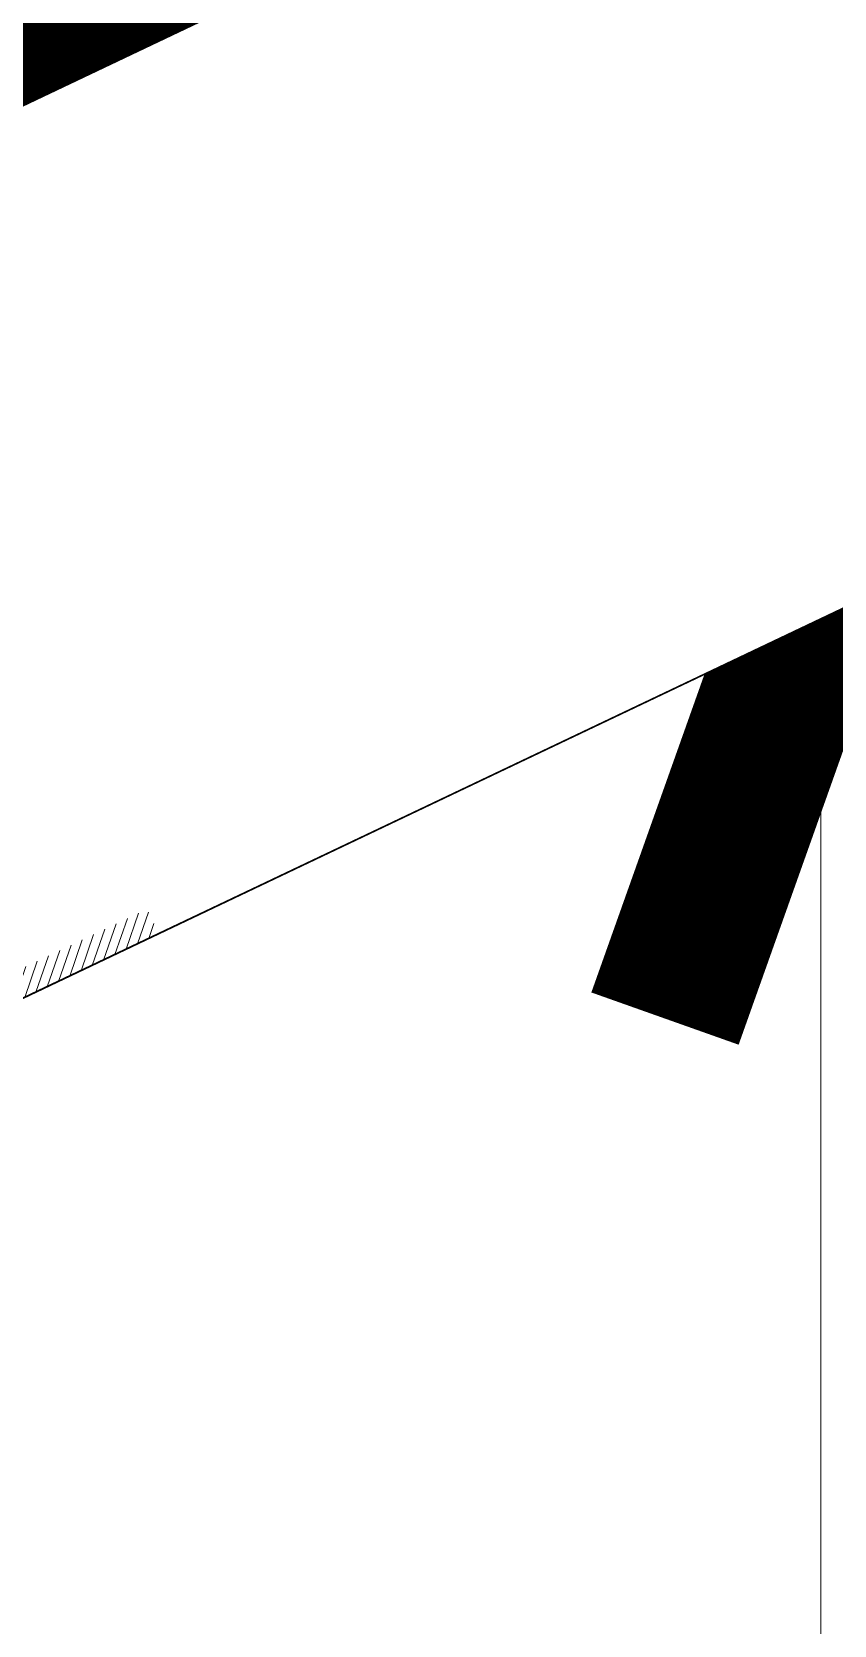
# Model space of a CAD drawing. Header units: metres. Extents: x 678805 to 1359287, y 2747329 to 5497370.
# Drawn here: x 679641.1872 to 679641.3316, y 2748620.7275 to 2748621.0144 of the extents above; entities that cross this region are included whole.
import ezdxf
from ezdxf.enums import TextEntityAlignment as Align

# ---------------------------------------------------------------- set-up
doc = ezdxf.new("R2010")
doc.units = ezdxf.units.M
doc.linetypes.add('XREF_MON_BUILDINGS$0$RAYITAS', pattern=[0.375, 0.25, -0.125])
doc.linetypes.add('XREF_MON_SFT_TREES$0$HIDDEN', pattern=[0.375, 0.25, -0.125])
for name, color, linetype in [('00_XREF_MON_HSC_PAVEMENT', 7, 'Continuous'), ('00_XREF_TWQ_BUILDINGS', 7, 'Continuous'), ('00_XREF_TWQ_SFT_TREES', 7, 'Continuous'), ('XREF_MON_BUILDINGS$0$00-Modulos DEFINIDOS', 7, 'Continuous'), ('XREF_MON_BUILDINGS$0$00-Modulos ROOFS', 2, 'Continuous'), ('XREF_MON_BUILDINGS$0$02-L-01_Struture aux', 4, 'Continuous'), ('XREF_MON_BUILDINGS$0$02-L-Insulation', 252, 'Continuous'), ('XREF_MON_BUILDINGS$0$02-L-INT Panel', 5, 'Continuous'), ('XREF_MON_BUILDINGS$0$02-L-panel', 5, 'Continuous'), ('XREF_MON_BUILDINGS$0$02_L_Furniture', 7, 'Continuous'), ('XREF_MON_BUILDINGS$0$COTAUX', 7, 'Continuous'), ('XREF_MON_SFT_TREES$0$SL_TREE_CANOPY', 251, 'XREF_MON_SFT_TREES$0$HIDDEN')]:
    doc.layers.add(name, color=color, linetype=linetype)
for name, color, linetype, true_color in [('02-L-Waterfeatures 01', 7, 'Continuous', 0x4da6ff), ('XREF_MON_BUILDINGS$0$0-WIPEOUTS', 7, 'Continuous', 0xffffff), ('XREF_MON_BUILDINGS$0$02-KL-06 Food_Kiosks', 7, 'Continuous', 0xdf5911), ('XREF_MON_SFT_TREES$0$SL_TREE_ACACIA_NILOTICA', 7, 'Continuous', 0x264d00)]:
    doc.layers.add(name, color=color, linetype=linetype, true_color=true_color)
doc.layers.add('XREF_MON_BUILDINGS$0$00-AUX STRUCTURE', color=3, linetype='Continuous', plot=False)
doc.layers.add('XREF_MON_BUILDINGS$0$00_AUX', color=3, linetype='Continuous', plot=False)
doc.layers.add('XREF_MON_BUILDINGS$0$02-H-254', color=254, linetype='Continuous', lineweight=0)
doc.layers.add('XREF_MON_GENERAL_LAYOUT$0$02-L-Material Change', color=251, linetype='Continuous', lineweight=5)
doc.layers.add('XREF_MON_HSC_PAVEMENT$0$03-TR-Pavement_01_Compacted Ground', color=7, linetype='Continuous', lineweight=5, true_color=0x5a4f30)
doc.layers.add('XREF_MON_HSC_PAVEMENT$0$03-TR-Pavement_06_Concrete Slab in situ', color=7, linetype='Continuous', lineweight=9, true_color=0xf7f7f7)
doc.layers.get('XREF_MON_BUILDINGS$0$02-KL-06 Food_Kiosks').off()
doc.layers.get('XREF_MON_SFT_TREES$0$SL_TREE_ACACIA_NILOTICA').off()
doc.styles.add('XREF_MON_BUILDINGS$0$E100', font='verdana.ttf', dxfattribs={"height": 0.18})
doc.styles.add('XREF_MON_GENERAL_LAYOUT$0$Standard', font='arial.ttf')
doc.linetypes.add('XREF_MON_BUILDINGS$0$BATTING', pattern='A,0.0001,-0.1,[134,ltypeshp.shx,S=0.1,R=0,X=-0.1,Y=0],-0.2,[134,ltypeshp.shx,S=0.1,R=180,X=0.1,Y=0],-0.1', length=0.4001)
doc.dimstyles.new('XREF_MON_BUILDINGS$0$E100', dxfattribs={"dimscale": 0.03, "dimtxt": 12, "dimasz": 0.5, "dimexe": 0.1, "dimexo": 1, "dimgap": 4, "dimtad": 1, "dimzin": 0, "dimdsep": 46, "dimtxsty": 'XREF_MON_BUILDINGS$0$E100', "dimblk1": 'XREF_MON_BUILDINGS$0$LINCOT200', "dimblk2": 'XREF_MON_BUILDINGS$0$LINCOT200', "dimsah": 1, "dimcen": 0.1, "dimdle": 0.1, "dimse1": 1, "dimse2": 1, "dimclrt": 256, "dimadec": 0, "dimazin": 0, "dimtfac": 0.01538461538461539, "dimtofl": 0, "dimtmove": 0, "dimatfit": 3, "dimldrblk": 'XREF_MON_BUILDINGS$0$LINCOT200', "dimfxl": 1, "dimtolj": 1, "dimtzin": 0, "dimarcsym": 0})

# ---------------------------------------------------------------- blocks, each defined once
blk = doc.blocks.new('XREF_MON_BUILDINGS$0$LINCOT200')
for p, q in [((0, -9.999961704014428), (0, 10.00003829598555)), ((3.694822225952521e-13, 3.829598557558711e-05), (10.00000000000051, 3.829598557558711e-05))]:
    blk.add_line(p, q)
at = {"const_width": 1.875}
blk.add_lwpolyline([(3.535533801624467, -3.535495714255788), (-3.535533950636761, 3.535572157214077)], dxfattribs=at)
at = {"layer": 'XREF_MON_BUILDINGS$0$COTAUX'}
blk.add_line((0, 0), (-1.249999999999915, 0), dxfattribs=at)
blk = doc.blocks.new('*D89')
at = {"layer": 'DEFPOINTS', "color": 0, "transparency": 16777216}
for p in [(119.6986085125245, -56.82058442011476), (124.4986085132696, -56.82058442058042), (124.4986085132696, -57.2785381723661)]:
    blk.add_point(p, dxfattribs=at)
at = {"layer": 'XREF_MON_BUILDINGS$0$00_AUX', "color": 0, "lineweight": -2, "transparency": 16777216}
blk.add_line((119.7136085125246, -57.27853817236596), (124.4836085132696, -57.27853817236596), dxfattribs=at)
at = {"layer": 'XREF_MON_BUILDINGS$0$00_AUX', "color": 0, "lineweight": -2, "transparency": 16777216, "xscale": 0.015, "yscale": 0.015, "zscale": 0.015, "rotation": 180}
blk.add_blockref('XREF_MON_BUILDINGS$0$LINCOT200', (119.6986085125246, -57.27853817236596), dxfattribs=at)
at = {"layer": 'XREF_MON_BUILDINGS$0$00_AUX', "color": 0, "lineweight": -2, "transparency": 16777216, "xscale": 0.015, "yscale": 0.015, "zscale": 0.015}
blk.add_blockref('XREF_MON_BUILDINGS$0$LINCOT200', (124.4986085132696, -57.27853817236596), dxfattribs=at)
at = {"layer": 'XREF_MON_BUILDINGS$0$00_AUX', "transparency": 16777216, "insert": (122.0986085128971, -57.06442803133171), "char_height": 0.18, "attachment_point": 5, "style": 'XREF_MON_BUILDINGS$0$E100'}
blk.add_mtext('\\A1;4.80', dxfattribs=at)
blk = doc.blocks.new('XREF_MON_BUILDINGS$0$modul 28 ulma')
at = {"layer": 'XREF_MON_BUILDINGS$0$02-H-254', "ltscale": 125}
h = blk.add_hatch(dxfattribs=at)
h.set_pattern_fill('ANSI31', color=256, scale=0.0005, angle=180, style=0)
h.set_pattern_definition([(225, (257.48918540241, 179.6417776306911), (0.001122532015133644, -0.001122532015133644), [])])
h.paths.add_polyline_path([(0.02389122158254986, 0.0140040723103213), (0.02389027652591052, 0.004936572021612125), (0.6070914001629776, 0.004924389869131285), (0.6070914001629776, -1.095827628039454e-06), (0.00834865057644174, 4.072307469127345e-06), (0.00834865057644174, 0.006554072305711256), (0.01634865057579782, 0.006554097441444147), (0.01634865057579782, 0.00815407231622356), (0.00834865057644174, 0.00815409745195645), (0.00834865057644174, 0.0140040723103213)])
at = {"layer": 'XREF_MON_BUILDINGS$0$02-L-01_Struture aux'}
for p, q in [((4.767795574517082, 0.02869615923311203), (0.0448846969646117, 0.02869624497993148)), ((0.04488469691901661, 0.02674624767899425), (4.767795574517082, 0.02674627281472714))]:
    blk.add_line(p, q, dxfattribs=at)
for points in [[(4.767795574517082, 0.006851565972215228), (0.04488461620306936, 0.006851539920592974)], [(0.04488469647184383, 0.00762169179039433), (4.767795574517082, 0.007621717842016597)]]:
    blk.add_lwpolyline(points, dxfattribs=at)
at = {"layer": 'XREF_MON_BUILDINGS$0$02-L-Insulation', "linetype": 'XREF_MON_BUILDINGS$0$BATTING', "ltscale": 0.08}
blk.add_line((0.08666075814691554, 0.08663730668886907), (4.713394025653911, 0.08663730668226985), dxfattribs=at)
at = {"layer": 'XREF_MON_BUILDINGS$0$02-L-INT Panel', "linetype": 'Continuous'}
for p, q in [((0.280027391897681, 0.1350039404392698), (4.520027391901266, 0.1350039404351691)), ((0.280027391897681, 0.1200039404411806), (4.520027391901266, 0.120003940435133))]:
    blk.add_line(p, q, dxfattribs=at)
at = {"layer": 'XREF_MON_BUILDINGS$0$02-L-panel'}
blk.add_lwpolyline([(0.02389122158254986, 0.0140040723103213), (0.00834865057644174, 0.0140040723103213), (0.00834865057644174, 0.00815407231622356), (0.01634865057579782, 0.00815407231622356), (0.01634865057579782, 0.006554072305711256), (0.00834865057644174, 0.006554072305711256), (0.00834865057644174, 4.072307469127345e-06), (0.6070914001629776, -1.095827628039454e-06), (0.6070914001629776, 0.004924389869131285), (0.02389027652984532, 0.00493660977475241), (0.02389122158254986, 0.0140040723103213), (0.02389122158254986, 0.0140040723103213), (0.0238906423789208, 0.0140040723103213), (0.00834865057644174, 0.0140040723103213), (0.00834865057644174, 0.00815407231622356)], dxfattribs=at)
blk = doc.blocks.new('XREF_MON_BUILDINGS$0$A$C35545478')
at = {"linetype": 'Continuous'}
blk.add_blockref('XREF_MON_BUILDINGS$0$modul 28 ulma', (-4.800116591471687, -4.8000931399975), dxfattribs=at)
blk.add_wipeout([(-4.199999994221045, -2.3999978791158156), (-4.199999998247378, -4.800000000009192), (-4.799999998249561, -4.800000000009192), (-4.79999999999896, -2.399997880972876)], dxfattribs=at).dxf.layer = 'XREF_MON_BUILDINGS$0$0-WIPEOUTS'
blk.add_wipeout([(-4.800000000106621, -4.199999992473777), (-2.4024369727026818, -4.20009048098393), (-2.400027391914492, -4.800090480986113), (-4.799999998249561, -4.799999998251692)], dxfattribs=at).dxf.layer = 'XREF_MON_BUILDINGS$0$0-WIPEOUTS'
at = {"layer": 'XREF_MON_BUILDINGS$0$02-H-254', "ltscale": 125}
h = blk.add_hatch(dxfattribs=at)
h.set_pattern_fill('ANSI31', color=256, scale=0.0005, style=0)
h.set_pattern_definition([(45, (-263.3897519391141, -176.7810395583036), (-0.001122532015133644, 0.001122532015133644), [])])
h.paths.add_polyline_path([(-4.470798140501204, -4.795164913858372), (-4.470798151713874, -4.800093659614291), (-4.791706133222755, -4.800092924136806), (-4.791706133222755, -4.793542924138563), (-4.783706133223399, -4.793542924138563), (-4.783706133223399, -4.791942924128051), (-4.791706133222755, -4.791942924128051), (-4.791706133222755, -4.786092924133953), (-4.77616356221664, -4.786092924133953), (-4.776164507269344, -4.795160386669522)])
at = {"layer": 'XREF_MON_BUILDINGS$0$00-AUX STRUCTURE', "linetype": 'XREF_MON_BUILDINGS$0$RAYITAS', "const_width": 0.03}
blk.add_lwpolyline([(-0.2931726648048674, -4.640089199559142), (-4.520089199574032, -4.640089199559142)], dxfattribs=at)
at = {"layer": 'XREF_MON_BUILDINGS$0$02_L_Furniture', "linetype": 'Continuous'}
blk.add_lwpolyline([(-4.79999999999896, -2.399997880972876), (-4.799999998249945, -4.799999999943708), (-0.2799997445605129, -4.79999999994007)], dxfattribs=at)
blk = doc.blocks.new('XREF_MON_SFT_TREES$0$Acacia_nilotica')
at = {"layer": 'XREF_MON_SFT_TREES$0$SL_TREE_CANOPY', "linetype": 'XREF_MON_SFT_TREES$0$HIDDEN'}
blk.add_circle((0, 0), 4, dxfattribs=at)
blk = doc.blocks.new('XREF_MON_SFT_TREES')
at = {"layer": 'XREF_MON_SFT_TREES$0$SL_TREE_ACACIA_NILOTICA', "rotation": 25.44812939262281}
blk.add_blockref('XREF_MON_SFT_TREES$0$Acacia_nilotica', (679644.6087397715, 2748616.839026997), dxfattribs=at)
blk = doc.blocks.new('XREF_MON_HSC_PAVEMENT')
at = {"layer": 'XREF_MON_HSC_PAVEMENT$0$03-TR-Pavement_01_Compacted Ground', "linetype": 'Continuous'}
h = blk.add_hatch(dxfattribs=at)
h.set_pattern_fill('ANSI31', color=256, scale=0.059, angle=45)
h.set_pattern_definition([(90, (652974.1167151183, 2717198.732228751), (-0.187325, 0), [])])
h.paths.add_polyline_path([(679627.9649675145, 2748648.12583034), (679619.3058883462, 2748644.027541948), (679624.4379266718, 2748633.281034275), (679643.2189528468, 2748642.218231071), (679635.3251010032, 2748666.118185138), (679612.3759403205, 2748658.538879335), (679613.1090444474, 2748657.003756519), (679621.7774315466, 2748661.128691511)])
h.paths.add_polyline_path([(679643.1843915528, 2748627.107601502), (679645.2470154159, 2748622.773111118), (679640.9127342285, 2748620.710586799), (679638.85020991, 2748625.04486799)])
h.paths.add_polyline_path([(679649.3440461918, 2748581.12752576), (679662.0128837411, 2748585.316513238), (679645.0211639082, 2748636.761740371), (679626.168262049, 2748629.657705449)])
at = {"layer": 'XREF_MON_HSC_PAVEMENT$0$03-TR-Pavement_06_Concrete Slab in situ', "linetype": 'Continuous'}
h = blk.add_hatch(color=256, dxfattribs=at)
h.dxf.hatch_style = 1
h.paths.add_polyline_path([(679643.1843915527, 2748627.107601502), (679638.8502099096, 2748625.04486799), (679640.9127342287, 2748620.7105868), (679645.2470154159, 2748622.773111119)])
blk = doc.blocks.new('XREF_MON_GENERAL_LAYOUT')
at = {"layer": 'XREF_MON_GENERAL_LAYOUT$0$02-L-Material Change'}
blk.add_lwpolyline([(679638.8502099096, 2748625.04486799), (679643.1843915527, 2748627.107601502), (679645.2470154159, 2748622.773111119), (679640.9127342287, 2748620.7105868)], close=True, dxfattribs=at)
at = {"style": 'XREF_MON_GENERAL_LAYOUT$0$Standard'}
for tag, height, rotation, p in [('604,00', 1, 330.2642936667779, (679905.770310239, 2748776.557787406)), ('603,00', 1, 330.2642936667779, (679901.860927013, 2748753.477248972)), ('600,00', 1, 133.8259836638873, (679944.5968217494, 2748745.152639077)), ('602,00', 1, 330.2642936667779, (679883.3191980837, 2748738.726865312)), ('601,00', 1, 117.8905743169221, (679920.9720408977, 2748732.870057053)), ('601,00', 1, 330.2642936667779, (679864.7774691544, 2748723.976481652)), ('600,00', 1, 40.88332108062335, (679777.4053656742, 2748705.443575754, 1.169999999973397)), ('602,00', 1, 330.2642936667779, (679941.2749349186, 2748705.483031567)), ('601,00', 1, 40.88332108062335, (679701.7983696235, 2748703.888586182, 1.169999999973397)), ('598,00', 0.9999999999999999, 62.09100844466732, (679810.2666232066, 2748702.618736548)), ('600,00', 1, 330.2642936667779, (679877.7814736818, 2748691.131234986)), ('600,00', 0.9999999999999999, 19.55108886768879, (679920.4438211058, 2748685.495504646)), ('601,00', 1, 330.2642936667779, (679934.8129193163, 2748683.803636156)), ('599,00', 1, 330.2642936667779, (679854.5671008349, 2748679.061113989)), ('600,00', 1, 88.39282059591216, (679743.9134691327, 2748675.571576328)), ('599,00', 0.9999999999999998, 20.60862043003912, (679924.2598928241, 2748675.216416284)), ('601,00', 1, 88.39282059591216, (679728.0345944045, 2748671.317844195, -2)), ('602,00', 1, 88.39282059591216, (679711.8257639392, 2748665.966083916, -1)), ('603,00', 1, 88.39282059591216, (679695.6151318625, 2748660.611015213)), ('599,00', 1, 40.88332108062335, (679788.8072719976, 2748655.829159783, 1.169999999973397)), ('601,00', 1, 40.88332108062335, (679627.6123405045, 2748644.602575284, 1.169999999973397)), ('603,00', 0.9999999999999999, 41.70580600405471, (679702.4989019763, 2748628.484392532, 1.169999999925494)), ('600,00', 1, 40.88332108062335, (679645.924961585, 2748597.926138933, 1.169999999973397)), ('599,00', 1, 34.22767859632935, (679673.5743901337, 2748555.136007577, 5.33999999991769))]:
    blk.add_attdef(tag, text='', height=height, rotation=rotation, dxfattribs=at).set_placement(p, align=Align.MIDDLE)
at = {"ltscale": 0.3, "style": 'XREF_MON_GENERAL_LAYOUT$0$Standard'}
for tag, height, rotation, p in [('603,50', 1, 330.2642936667779, (679911.500620042, 2748760.570188188)), ('602,50', 1, 330.2642936667779, (679892.8646878856, 2748745.846442295)), ('600,50', 1, 133.8259836638873, (679933.0482653556, 2748738.729379551)), ('601,50', 1, 330.2642936667779, (679873.5807466183, 2748731.671495228)), ('601,50', 0.9999999999999999, 101.285674792814, (679909.5220062692, 2748726.945334854)), ('602,50', 1, 330.2642936667779, (679948.6248547818, 2748713.859774644)), ('600,50', 1, 39.60595393010205, (679743.242567131, 2748706.971262414)), ('600,50', 1, 330.2642936667779, (679880.2659989139, 2748702.726026631)), ('600,50', 0.9999999999999999, 17.35374479888441, (679917.6150982407, 2748690.553931213)), ('599,50', 1, 330.2642936667779, (679867.1974978975, 2748684.716235158)), ('599,50', 0.9999999999999999, 18.89438680505554, (679921.7103896159, 2748680.578430657)), ('599,50', 1, 39.60595393010205, (679778.9914550197, 2748677.241243556)), ('600,50', 1, 88.39282059591216, (679735.9248694875, 2748673.586085743)), ('601,50', 1, 88.39282059591216, (679719.9062925801, 2748668.580993867)), ('602,50', 1, 88.39282059591216, (679703.4737899266, 2748663.451811911)), ('598,50', 1, 330.2642936667779, (679861.7651457089, 2748662.396830559)), ('601,50', 1, 39.60595393010205, (679610.5132742386, 2748662.061190253)), ('600,00', 0.9999999999999999, 41.70580600405471, (679752.30764285, 2748637.685423907)), ('601,00', 0.9999999999999999, 41.70580600405471, (679736.0440844187, 2748634.537594622)), ('599,00', 0.9999999999999999, 35.08346035422691, (679763.0433427037, 2748634.41500971, 1.169999999925494)), ('602,00', 0.9999999999999999, 41.70580600405471, (679720.1743132578, 2748633.095905716, 1.169999999925494)), ('600,00', 0.9999999999999999, 35.08346035422691, (679747.0628417195, 2748629.903108784, 1.169999999925494)), ('601,00', 0.9999999999999999, 35.08346035422691, (679731.2455695962, 2748625.23889635, 1.169999999925494)), ('600,50', 1, 39.60595393010205, (679636.919713499, 2748621.33866227)), ('602,00', 0.9999999999999999, 35.08346035422691, (679715.3997742002, 2748620.639385471, 1.169999999925494)), ('599,50', 1, 28.76039513677905, (679659.4816038228, 2748574.323313434))]:
    blk.add_attdef(tag, text='', height=height, rotation=rotation, dxfattribs=at).set_placement(p, align=Align.MIDDLE)
blk = doc.blocks.new('XREF_MON_BUILDINGS$0$modulo kiosco')
at = {"layer": 'XREF_MON_BUILDINGS$0$0-WIPEOUTS', "true_color": 0xfcfcfc}
h = blk.add_hatch(color=7, dxfattribs=at)
h.dxf.hatch_style = 1
h.paths.add_polyline_path([(119.6986085139215, -61.62058441969566), (119.6986085125245, -56.82058442011476), (124.4986085132696, -56.82058442058042), (124.4986085123383, -61.62058442132547)])
at = {"layer": 'XREF_MON_BUILDINGS$0$00-Modulos ROOFS', "lineweight": 0}
blk.add_lwpolyline([(119.6986085139215, -61.62058441969566), (119.6986085125245, -56.82058442011476), (124.4986085132696, -56.82058442058042), (124.4986085123383, -61.62058442132547)], close=True, dxfattribs=at)
at = {"layer": 'XREF_MON_BUILDINGS$0$00-Modulos ROOFS'}
blk.add_lwpolyline([(124.4986085137352, -57.12058442062698), (124.4986085132696, -56.82058442058042), (124.1986085125245, -56.82058442151174), (119.9986085128039, -56.82058442034759), (119.6986085125245, -56.82058442011476), (119.6986085125245, -57.12058442085981), (119.6986085134558, -61.32058442058042), (119.6986085139215, -61.62058441969566), (119.9986085128039, -61.62058442062698), (124.1986085125245, -61.62058442109264), (124.4986085123383, -61.62058442132547), (124.4986085128039, -61.32058442081325)], close=True, dxfattribs=at)
at = {"layer": 'XREF_MON_BUILDINGS$0$00_AUX', "color": 253}
dim = blk.add_linear_dim(base=(124.4986085132696, -57.2785381723661), p1=(119.6986085125245, -56.82058442011476), p2=(124.4986085132696, -56.82058442058042), dimstyle='XREF_MON_BUILDINGS$0$E100', dxfattribs=at)
dim.commit()
dim.dimension.update_dxf_attribs({"geometry": '*D89', "text_midpoint": (122.098608512897, -57.06442803133184)})
blk = doc.blocks.new('XREF_MON_BUILDINGS')
at = {"layer": 'XREF_MON_BUILDINGS$0$02-KL-06 Food_Kiosks', "linetype": 'Continuous', "rotation": 115.448051228342}
blk.add_blockref('XREF_MON_BUILDINGS$0$modulo kiosco', (679641.038755233, 2748488.210323357), dxfattribs=at)
at = {"layer": 'XREF_MON_BUILDINGS$0$00-Modulos DEFINIDOS', "rotation": 25.44815519261553}
blk.add_blockref('XREF_MON_BUILDINGS$0$A$C35545478', (679643.1844911006, 2748627.107392309), dxfattribs=at)

msp = doc.modelspace()

# ---------------------------------------------------------------- block references
at = {"layer": '00_XREF_MON_HSC_PAVEMENT'}
msp.add_blockref('XREF_MON_HSC_PAVEMENT', (0, 0), dxfattribs=at)

# ---------------------------------------------------------------- next in the draw order: block references
at = {"layer": '00_XREF_TWQ_BUILDINGS'}
msp.add_blockref('XREF_MON_BUILDINGS', (0, 0), dxfattribs=at)

# ---------------------------------------------------------------- next in the draw order: block references
msp.add_blockref('XREF_MON_BUILDINGS', (0, 0))

# ---------------------------------------------------------------- next in the draw order: block references
at = {"layer": '00_XREF_TWQ_SFT_TREES'}
msp.add_blockref('XREF_MON_SFT_TREES', (0, 0), dxfattribs=at)
at = {"layer": '02-L-Waterfeatures 01', "color": 18, "true_color": 0x000000}
msp.add_blockref('XREF_MON_GENERAL_LAYOUT', (0, 0), dxfattribs=at)

doc.saveas('drawing.dxf')
